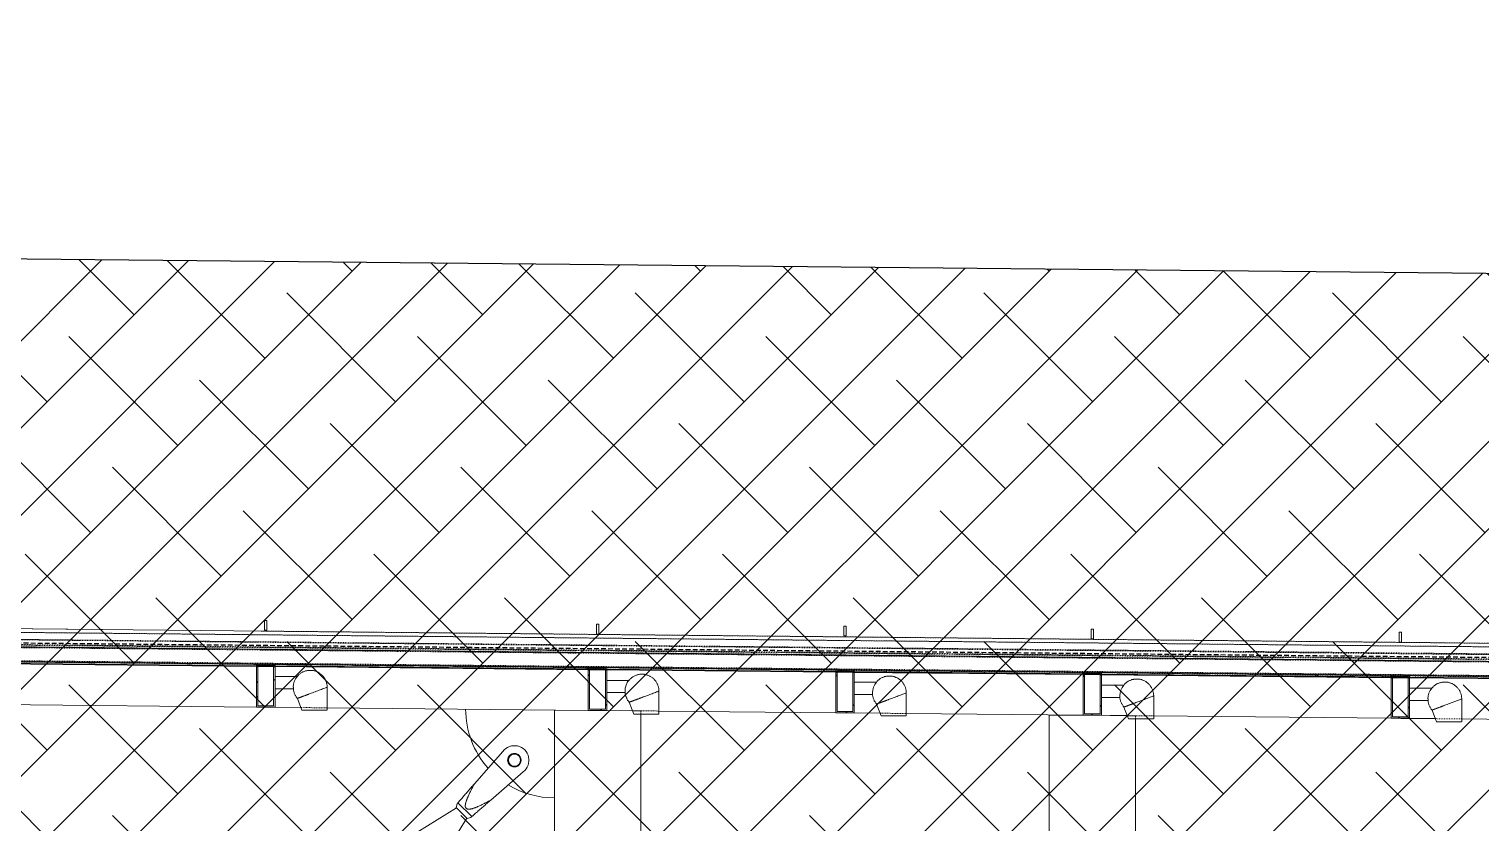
# Model space of a CAD drawing. Header units: millimetres. Extents: x 50357 to 985146, y 723188 to 1803594.
# Drawn here: x 861817 to 873599, y 824604 to 831049 of the extents above; entities that cross this region are included whole.
import ezdxf

# ---------------------------------------------------------------- set-up
doc = ezdxf.new("R2010")
doc.units = ezdxf.units.MM
doc.header["$LTSCALE"] = 3
doc.header["$MEASUREMENT"] = 0
doc.linetypes.add('DASHED', pattern=[19.05, 12.7, -6.35])
doc.linetypes.add('Member Hidden', pattern=[4.5, 2.5, -2])
for name, color, linetype, lineweight, true_color in [('-Surrender Hatch in Pink', 7, 'Continuous', 40, 0xffc2c2), ('A-GENM', 7, 'Continuous', 13, 0x6e6e6e), ('ADS280__', 7, 'Continuous', 13, 0x6e6e6e), ('ADS280_B', 7, 'Member Hidden', 13, 0x6e6e6e), ('ADS280_BSteel', 7, 'Continuous', 13, 0x6e6e6e), ('ADS280_H', 7, 'Member Hidden', 13, 0x6e6e6e), ('ADS280_S', 7, 'Continuous', 13, 0x6e6e6e), ('E-ELEC-EQPM', 7, 'Continuous', 13, 0x6e6e6e)]:
    doc.layers.add(name, color=color, linetype=linetype, lineweight=lineweight, true_color=true_color)
doc.layers.add('00-TITLEBOX', color=7, linetype='Continuous')
doc.layers.add('Hatch (CARR)', color=8, linetype='Continuous', lineweight=35)
pattern_1 = [(45, (162427.4, 13871), (-251.4472, 251.4472), []), (45, (162427.4, 14252), (-251.4472, 251.4472), [])]

# ---------------------------------------------------------------- blocks, each defined once
blk = doc.blocks.new('Downlight Group - Downlight Group-2491324-SEC A')
at = {"layer": 'E-ELEC-EQPM'}
for p, q in [((93409, 27557), (93389, 27557)), ((93389, 27546), (93389, 27557)), ((93389, 27477), (93389, 27546)), ((93409, 27477), (93389, 27477)), ((93409, 27557), (93409, 27546)), ((93409, 27546), (93409, 27477)), ((93474, 27002), (93474, 27102)), ((93474, 27102), (93654, 27102)), ((93474, 27002), (93623, 27002)), ((93897, 27015), (93897, 26828)), ((93692, 26828), (93656, 26924)), ((93794, 26828), (93693, 26828)), ((93895, 26828), (93794, 26828))]:
    blk.add_line(p, q, dxfattribs=at)
at = {"layer": 'E-ELEC-EQPM', "flags": 128}
for points in [[(93653, 27102), (93657, 27106), (93661, 27110), (93664, 27114), (93668, 27118), (93673, 27122), (93677, 27125), (93681, 27128), (93686, 27131), (93691, 27134), (93696, 27137), (93701, 27139), (93706, 27141), (93711, 27143), (93716, 27145), (93721, 27147), (93726, 27148), (93732, 27149), (93737, 27150), (93743, 27151), (93748, 27152), (93754, 27152), (93759, 27152), (93765, 27152), (93770, 27152), (93776, 27151), (93781, 27150), (93786, 27150), (93792, 27148), (93797, 27147), (93802, 27145), (93808, 27143), (93813, 27141), (93818, 27139), (93823, 27137), (93827, 27134), (93832, 27131), (93837, 27128), (93841, 27125), (93846, 27122), (93850, 27118), (93854, 27114), (93858, 27111), (93862, 27107), (93865, 27102), (93869, 27098), (93872, 27094), (93875, 27089), (93878, 27084), (93880, 27080), (93883, 27075), (93885, 27070), (93887, 27065), (93889, 27060), (93891, 27054), (93892, 27049), (93894, 27044), (93895, 27038), (93896, 27033), (93896, 27027), (93897, 27022), (93897, 27016), (93897, 27015)], [(93656, 26924), (93652, 26928), (93649, 26933), (93646, 26937), (93643, 26942), (93640, 26947), (93637, 26951), (93635, 26956), (93633, 26961), (93630, 26967), (93629, 26972), (93627, 26977), (93626, 26982), (93624, 26988), (93623, 26993), (93623, 26999), (93622, 27002)]]:
    blk.add_lwpolyline(points, dxfattribs=at)
at = {"layer": 'E-ELEC-EQPM'}
blk.add_arc((93759, 27015), 137, 140.1454, 180, dxfattribs=at)
blk.add_open_spline([(93623, 27002), (93623, 27005), (93623, 27009), (93623, 27013), (93623, 27015)], degree=3, dxfattribs=at)
for points, knots in [([(93897, 27015), (93897, 27015), (93895, 27014), (93885, 27010), (93870, 27005), (93847, 26996), (93819, 26985), (93790, 26975), (93776, 26969), (93768, 26967)], [-1, -1, -1, -1, -0.861111, -0.722222, -0.583333, -0.444444, -0.222222, -0.111111, 0, 0, 0, 0]), ([(93768, 26967), (93763, 26965), (93756, 26962), (93746, 26958), (93739, 26955), (93732, 26953), (93725, 26950), (93718, 26948), (93712, 26945), (93707, 26944), (93703, 26942), (93699, 26941), (93695, 26939), (93692, 26938), (93687, 26936), (93683, 26934), (93679, 26933), (93676, 26932), (93673, 26931), (93671, 26930), (93668, 26929), (93665, 26928), (93662, 26927), (93659, 26926), (93657, 26925), (93656, 26924), (93656, 26924), (93656, 26924)], [-1, -1, -1, -1, -0.916667, -0.875, -0.833333, -0.791667, -0.75, -0.708333, -0.666667, -0.638889, -0.611111, -0.583333, -0.555556, -0.527778, -0.5, -0.444444, -0.416667, -0.388889, -0.361111, -0.333333, -0.305556, -0.277778, -0.222222, -0.166667, -0.111111, -0.055556, 0, 0, 0, 0])]:
    blk.add_open_spline(points, degree=3, knots=knots, dxfattribs=at)
blk = doc.blocks.new('Hanger Joint Gird 7347 Upper - Hanger Joint Gird 7347 Upper-5195005-SEC A')
at = {"layer": 'A-GENM'}
for start, end in [(180, 221.6546), (238.5817, 270)]:
    blk.add_arc((91041, 26883), 720, start, end, dxfattribs=at)
blk = doc.blocks.new('Hanger Node Gird 8330 - Hanger Node Gird 8330-5172939-SEC A')
at = {"layer": 'A-GENM'}
for p, q in [((89406, 21516), (89582, 21795)), ((89907, 21467), (89582, 21795)), ((89406, 21516), (89843, 21366)), ((89909, 21470), (89841, 21363)), ((89949, 21464), (89865, 21329)), ((89940, 21469), (89909, 21470)), ((89841, 21363), (89856, 21335)), ((90437, 21202), (90129, 21367)), ((90030, 21209), (90313, 21004))]:
    blk.add_line(p, q, dxfattribs=at)
for radius, start, end in [(118, 230.0541, 65.7259), (55, 147.89, 327.89), (48.9, 147.89, 327.89), (55, 327.89, 147.89), (48.9, 327.89, 147.89)]:
    blk.add_arc((90388, 21094), radius, start, end, dxfattribs=at)
for points, knots in [([(89940, 21469), (89940, 21469), (89940, 21469), (89941, 21468), (89942, 21468), (89943, 21467), (89945, 21466), (89947, 21465), (89949, 21464)], [0, 0, 0, 0, 0.166667, 0.333333, 0.5, 0.583333, 0.666667, 1, 1, 1, 1]), ([(89949, 21464), (89955, 21461), (89967, 21454), (89984, 21445), (90002, 21435), (90020, 21426), (90038, 21416), (90062, 21403), (90093, 21387), (90117, 21374), (90129, 21367)], [0, 0, 0, 0, 0.1, 0.2, 0.3, 0.4, 0.5, 0.6, 0.8, 1, 1, 1, 1]), ([(89865, 21329), (89863, 21330), (89861, 21332), (89859, 21333), (89858, 21334), (89857, 21335), (89856, 21335), (89856, 21335), (89856, 21335)], [0, 0, 0, 0, 0.333333, 0.416667, 0.5, 0.666667, 0.833333, 1, 1, 1, 1]), ([(90030, 21209), (90019, 21217), (89996, 21233), (89969, 21254), (89946, 21270), (89930, 21282), (89913, 21294), (89897, 21306), (89881, 21317), (89870, 21325), (89865, 21329)], [0, 0, 0, 0, 0.2, 0.4, 0.5, 0.6, 0.7, 0.8, 0.9, 1, 1, 1, 1]), ([(90129, 21367), (90120, 21370), (90101, 21375), (90073, 21382), (90050, 21388), (90031, 21392), (90019, 21395), (90009, 21396), (90002, 21398), (89996, 21399), (89991, 21399), (89988, 21400), (89984, 21400), (89979, 21401), (89973, 21401), (89967, 21402), (89963, 21402), (89961, 21402), (89959, 21402), (89957, 21402), (89955, 21402), (89951, 21402), (89947, 21402), (89942, 21401), (89937, 21401), (89934, 21400), (89932, 21399), (89930, 21398), (89929, 21397), (89927, 21396), (89925, 21394), (89923, 21391), (89921, 21388), (89919, 21385), (89917, 21381), (89917, 21379), (89916, 21377), (89916, 21375), (89916, 21373), (89916, 21371), (89916, 21367), (89918, 21363), (89920, 21358), (89921, 21354), (89923, 21351), (89924, 21349), (89925, 21347), (89925, 21346), (89926, 21344), (89928, 21340), (89931, 21335), (89935, 21329), (89937, 21325), (89939, 21322), (89941, 21319), (89944, 21315), (89947, 21310), (89951, 21304), (89957, 21297), (89964, 21287), (89976, 21272), (89992, 21253), (90011, 21231), (90023, 21216), (90030, 21209)], [0, 0, 0, 0, 0.066667, 0.133333, 0.2, 0.233333, 0.266667, 0.283333, 0.3, 0.316667, 0.325, 0.333333, 0.341667, 0.35, 0.366667, 0.383333, 0.391667, 0.395833, 0.4, 0.404167, 0.408333, 0.416667, 0.425, 0.433333, 0.45, 0.458333, 0.4625, 0.466667, 0.470833, 0.475, 0.483333, 0.491667, 0.5, 0.508333, 0.516667, 0.525, 0.529167, 0.533333, 0.5375, 0.541667, 0.55, 0.566667, 0.575, 0.583333, 0.591667, 0.595833, 0.6, 0.604167, 0.608333, 0.616667, 0.633333, 0.65, 0.658333, 0.666667, 0.675, 0.683333, 0.7, 0.716667, 0.733333, 0.766667, 0.8, 0.866667, 0.933333, 1, 1, 1, 1])]:
    blk.add_open_spline(points, degree=3, knots=knots, dxfattribs=at)
blk = doc.blocks.new('Built Up Member - S2_BUILT-UP BOX D530xB400xTF30xTW30 THK-4922736-SEC A')
at = {"layer": 'ADS280_B', "linetype": 'Continuous'}
for p, q in [((88624, 26900), (86503, 26920)), ((88985, 26896), (88703, 26899)), ((91316, 26873), (89195, 26894)), ((91676, 26870), (91395, 26872)), ((93324, 26853), (91888, 26868)), ((93685, 26850), (93403, 26853)), ((95331, 26834), (93895, 26848)), ((95690, 26830), (95410, 26833)), ((97831, 26809), (95903, 26828)), ((98190, 26806), (97910, 26808)), ((100331, 26785), (98403, 26804))]:
    blk.add_line(p, q, dxfattribs=at)
at = {"layer": 'ADS280_H'}
for p, q in [((77298, 27541), (104841, 27271)), ((88692, 26899), (88624, 26900)), ((89195, 26894), (88985, 26896)), ((91385, 26872), (91316, 26873)), ((91888, 26868), (91676, 26870)), ((93392, 26853), (93324, 26853)), ((93895, 26848), (93685, 26850)), ((95400, 26833), (95331, 26834)), ((95903, 26828), (95690, 26830)), ((97900, 26809), (97831, 26809)), ((98403, 26804), (98190, 26806))]:
    blk.add_line(p, q, dxfattribs=at)
blk = doc.blocks.new('Built Up Member - S6_BUILT-UP BOX D350xB150xTF11xTW11 THK-V20-SEC A')
at = {"layer": 'ADS280_H', "linetype": 'Continuous'}
h = blk.add_hatch(dxfattribs=at)
h.set_pattern_fill('FP_1', color=256, style=0, pattern_type=2)
h.set_pattern_definition(pattern_1)
h.paths.add_polyline_path([(97981, 26809), (97981, 27159), (97831, 27159), (97831, 26809)], flags=0)
h.paths.add_polyline_path([(97970, 26820), (97842, 26820), (97842, 27148), (97970, 27148), (97970, 26845)], flags=0)
at = {"layer": 'ADS280_S'}
for p, q in [((97981, 27159), (97831, 27159)), ((97831, 27159), (97831, 26809)), ((97842, 27148), (97970, 27148)), ((97842, 26820), (97842, 27148)), ((97970, 27148), (97970, 26820)), ((97981, 27053), (97981, 27159)), ((97981, 26809), (97981, 26953)), ((97831, 26809), (97981, 26809)), ((97970, 26820), (97842, 26820))]:
    blk.add_line(p, q, dxfattribs=at)
blk = doc.blocks.new('Built Up Member - S6_BUILT-UP BOX D350xB150xTF11xTW11 THK-V21-SEC A')
at = {"layer": 'ADS280_H', "linetype": 'Continuous'}
h = blk.add_hatch(dxfattribs=at)
h.set_pattern_fill('FP_1', color=256, style=0, pattern_type=2)
h.set_pattern_definition(pattern_1)
h.paths.add_polyline_path([(95481, 26833), (95481, 27183), (95331, 27183), (95331, 26833)], flags=0)
h.paths.add_polyline_path([(95470, 26844), (95342, 26844), (95342, 27172), (95470, 27172), (95470, 26845)], flags=0)
at = {"layer": 'ADS280_S'}
for p, q in [((95481, 27183), (95331, 27183)), ((95331, 27183), (95331, 26833)), ((95342, 27172), (95470, 27172)), ((95342, 26844), (95342, 27172)), ((95470, 27172), (95470, 26844)), ((95481, 27078), (95481, 27183)), ((95481, 26833), (95481, 26978)), ((95331, 26833), (95481, 26833)), ((95470, 26844), (95342, 26844))]:
    blk.add_line(p, q, dxfattribs=at)
blk = doc.blocks.new('Built Up Member - S6_BUILT-UP BOX D350xB150xTF11xTW11 THK-V22-SEC A')
at = {"layer": 'ADS280_H', "linetype": 'Continuous'}
h = blk.add_hatch(dxfattribs=at)
h.set_pattern_fill('FP_1', color=256, style=0, pattern_type=2)
h.set_pattern_definition(pattern_1)
h.paths.add_polyline_path([(93474, 26853), (93474, 27203), (93324, 27203), (93324, 26853), (93456, 26853)], flags=0)
h.paths.add_polyline_path([(93335, 26864), (93335, 27192), (93463, 27192), (93463, 26864), (93456, 26864)], flags=0)
at = {"layer": 'ADS280_S'}
for p, q in [((93474, 27203), (93324, 27203)), ((93324, 27203), (93324, 26853)), ((93335, 27192), (93463, 27192)), ((93335, 26864), (93335, 27192)), ((93463, 27192), (93463, 26864)), ((93474, 27102), (93474, 27203)), ((93474, 26853), (93474, 27002)), ((93463, 26864), (93335, 26864)), ((93324, 26853), (93474, 26853))]:
    blk.add_line(p, q, dxfattribs=at)
blk = doc.blocks.new('Built Up Member - S6_BUILT-UP BOX D350xB150xTF11xTW11 THK-V23-SEC A')
at = {"layer": 'ADS280_H', "linetype": 'Continuous'}
h = blk.add_hatch(dxfattribs=at)
h.set_pattern_fill('FP_1', color=256, style=0, pattern_type=2)
h.set_pattern_definition(pattern_1)
h.paths.add_polyline_path([(91466, 26872), (91466, 27222), (91316, 27222), (91316, 26872), (91331, 26872)], flags=0)
h.paths.add_polyline_path([(91331, 26883), (91327, 26883), (91327, 27211), (91455, 27211), (91455, 26883)], flags=0)
at = {"layer": 'ADS280_S'}
for p, q in [((91466, 27222), (91316, 27222)), ((91316, 27222), (91316, 26872)), ((91466, 27117), (91466, 27222)), ((91327, 27211), (91455, 27211)), ((91327, 26883), (91327, 27211)), ((91455, 27211), (91455, 26883)), ((91466, 26872), (91466, 27017)), ((91316, 26872), (91466, 26872)), ((91455, 26883), (91327, 26883))]:
    blk.add_line(p, q, dxfattribs=at)
blk = doc.blocks.new('Built Up Member - S6_BUILT-UP BOX D350xB150xTF11xTW11 THK-V24-SEC A')
at = {"layer": 'ADS280_H', "linetype": 'Continuous'}
h = blk.add_hatch(dxfattribs=at)
h.set_pattern_fill('FP_1', color=256, style=0, pattern_type=2)
h.set_pattern_definition(pattern_1)
h.paths.add_polyline_path([(88774, 26899), (88774, 27249), (88624, 27249), (88624, 26899)], flags=0)
h.paths.add_polyline_path([(88635, 26910), (88635, 27238), (88763, 27238), (88763, 26910)], flags=0)
at = {"layer": 'ADS280_S'}
for p, q in [((88774, 27249), (88624, 27249)), ((88624, 27249), (88624, 26899)), ((88635, 27238), (88763, 27238)), ((88635, 26910), (88635, 27238)), ((88763, 27238), (88763, 26910)), ((88774, 27148), (88774, 27249)), ((88774, 26899), (88774, 27048)), ((88624, 26899), (88774, 26899)), ((88763, 26910), (88635, 26910))]:
    blk.add_line(p, q, dxfattribs=at)
blk = doc.blocks.new('PFC-Parallel Flange Channels - CHANNEL 250x180x10-4922616-SEC A')
at = {"layer": 'ADS280_H'}
blk.add_line((74831, 27395), (100928, 27133), dxfattribs=at)
blk = doc.blocks.new('Rectangular Hollow Sections - RHS120x60x5-4751565-SEC A')
at = {"layer": 'ADS280_H'}
for p, q in [((104832, 27210), (77032, 27482)), ((77032, 27477), (104832, 27205)), ((77031, 27367), (104830, 27095)), ((81482, 27319), (104830, 27090))]:
    blk.add_line(p, q, dxfattribs=at)
blk = doc.blocks.new('Rectangular Hollow Sections - RHS140x80x5-4751566-SEC A')
at = {"layer": 'ADS280_H'}
blk.add_line((77032, 27497), (104832, 27225), dxfattribs=at)

msp = doc.modelspace()

# ---------------------------------------------------------------- hatches: boundary and pattern name
at = {"layer": 'Hatch (CARR)'}
h = msp.add_hatch(dxfattribs=at)
h.set_pattern_fill('ANSI38', color=256, scale=4000)
edge = h.paths.add_edge_path()
edge.add_arc((901797.5377, 767882.7787), 65692.9869, 89.447631451, 111.454694143)
edge.add_line((877769.3162, 829023.7069), (843903.652, 829356.155))
edge.add_line((843903.652, 829356.155), (843838.7661, 822738.7897))
edge.add_line((843838.7661, 822738.7897), (855789.2784, 822621.4755))
edge.add_line((855789.2784, 822621.4755), (861630.5158, 818523.1211))
edge.add_line((861630.5158, 818523.1211), (861630.4904, 817844.936))
edge.add_line((861630.4904, 817844.936), (860370.6117, 817844.936))
edge.add_line((860370.6117, 817844.936), (856170.6117, 815594.936))
edge.add_line((856170.6117, 815594.936), (854950.6117, 815594.936))
edge.add_line((854950.6117, 815594.936), (854390.6117, 815294.936))
edge.add_line((854390.6117, 815294.936), (844469.3201, 815294.936))
edge.add_line((844469.3201, 815294.936), (844469.3201, 810194.936))
edge.add_line((844469.3201, 810194.936), (868430.8636, 810194.936))
edge.add_line((868430.8636, 810194.936), (868430.8636, 812102.6672))
edge.add_line((868430.8636, 812102.6672), (875730.6511, 815683.6405))
edge.add_line((875730.6511, 815683.6405), (902430.851, 815683.6405))
edge.add_line((902430.851, 815683.6405), (902430.851, 833572.7128))

# ---------------------------------------------------------------- linework, layer by layer
at = {"layer": '-Surrender Hatch in Pink', "const_width": 0.5}
msp.add_lwpolyline([(843838.7661, 837401.5296), (871370.0782, 837401.5296), (871995.0782, 835684.3562), (873245.0782, 839118.703), (873870.0782, 837401.5296), (893795.4554, 837401.5296), (893795.4554, 833086.5762, 0.0631691953), (877769.3162, 829023.7069), (843903.652, 829356.155), (843838.7661, 822738.7897)], format="xyb", dxfattribs=at)
at = {"layer": '00-TITLEBOX'}
msp.add_lwpolyline([(902430.851, 833572.7128, 0.0963201508), (877769.3162, 829023.7069), (843903.652, 829356.155), (843838.7661, 822738.7897), (855789.2784, 822621.4755), (861630.5158, 818523.1211), (861630.4904, 817844.936), (860370.6117, 817844.936), (856170.6117, 815594.936), (854950.6117, 815594.936), (854390.6117, 815294.936), (844469.3201, 815294.936), (844469.3201, 810194.936), (868430.8636, 810194.936), (868430.8636, 812102.6672), (875730.6511, 815683.6405), (902430.851, 815683.6405)], format="xyb", close=True, dxfattribs=at)
at = {"layer": 'ADS280__'}
for p, q in [((863663.184, 825878.549), (861120.4552, 825904.0611)), ((861120.4552, 825901.0611), (863663.184, 825875.549)), ((863802.184, 825877.1544), (863674.184, 825878.4386)), ((863674.184, 825875.4386), (863802.184, 825874.1544)), ((866355.8636, 825851.5325), (863813.184, 825877.044)), ((863813.184, 825874.044), (866355.8636, 825848.5325)), ((866494.8636, 825850.1378), (866366.8636, 825851.4221)), ((866366.8636, 825848.4221), (866494.8636, 825847.1378)), ((868363.1819, 825831.3924), (866505.8636, 825850.0275)), ((866505.8636, 825847.0275), (868363.1819, 825828.3924)), ((868502.1819, 825829.9977), (868374.1819, 825831.282)), ((868374.1819, 825828.282), (868502.1819, 825826.9977)), ((870370.4552, 825811.2527), (868513.1819, 825829.8874)), ((868513.1819, 825826.8874), (870370.4552, 825808.2527)), ((870509.4552, 825809.8581), (870381.4552, 825811.1424)), ((870381.4552, 825808.1424), (870509.4552, 825806.8581)), ((872870.4552, 825786.1694), (870520.4552, 825809.7477)), ((870520.4552, 825806.7477), (872870.4552, 825783.1694)), ((873009.4552, 825784.7748), (872881.4552, 825786.059)), ((872881.4552, 825783.059), (873009.4552, 825781.7748)), ((875370.4552, 825761.0861), (873020.4552, 825784.6644)), ((873020.4552, 825781.6644), (875370.4552, 825758.0861))]:
    msp.add_line(p, q, dxfattribs=at)
at = {"layer": 'ADS280_BSteel'}
for p, q in [((852071.2127, 826276.6777), (862413.1178, 826174.3585)), ((863663.184, 825880.5988), (861120.4552, 825905.5476)), ((863802.184, 825879.2349), (863674.184, 825880.4908)), ((866355.8636, 825854.1786), (863813.184, 825879.127)), ((866494.8636, 825852.8147), (866366.8636, 825854.0707)), ((868363.1819, 825834.4831), (866505.8636, 825852.7068)), ((868502.1819, 825833.1192), (868374.1819, 825834.3751)), ((870370.4552, 825814.788), (868513.1819, 825833.0113)), ((870509.4552, 825813.4242), (870381.4552, 825814.6801)), ((872870.4552, 825790.2584), (870520.4552, 825813.3162)), ((873009.4552, 825788.8945), (872881.4552, 825790.1504)), ((875370.4552, 825765.7287), (873020.4552, 825788.7866)), ((866355.8636, 825518.0772), (866080.8636, 825520.7737)), ((866080.8636, 819020.4736), (866080.8636, 825520.7737)), ((866715.0856, 825514.5549), (866434.6238, 825517.305)), ((866780.8636, 819344.936), (866780.8636, 825488.1593)), ((870095.4552, 825480.2465), (870214.0186, 825480.2465)), ((870095.4552, 820744.936), (870095.4552, 825480.2465)), ((870370.4552, 825478.7126), (870214.0186, 825480.2465)), ((870729.6772, 825475.1903), (870449.2155, 825477.9403)), ((870795.4552, 820744.936), (870795.4552, 825448.7947))]:
    msp.add_line(p, q, dxfattribs=at)
at = {"layer": 'ADS280_H'}
for p, q in [((879871.9389, 825908.6923), (849869.3162, 826210.3226)), ((858714.442, 826180.6672), (879871.6721, 825973.0756)), ((863702.1281, 826161.6055), (879871.1521, 826001.6349)), ((879864.6759, 825854.6918), (852069.7584, 826129.6849)), ((879871.1114, 825874.5731), (852071.8505, 826147.4289)), ((855420.7119, 825974.5027), (879870.1294, 825728.7014)), ((863674.1344, 825880.4913), (863663.2336, 825880.5983)), ((863813.1344, 825879.1275), (863802.2336, 825879.2344)), ((866366.814, 825854.0711), (866355.9132, 825854.1781)), ((866505.814, 825852.7073), (866494.9132, 825852.8142)), ((868374.1323, 825834.3756), (868363.2315, 825834.4826)), ((868513.1323, 825833.0118), (868502.2315, 825833.1187)), ((870381.4056, 825814.6806), (870370.5048, 825814.7875)), ((870520.4056, 825813.3167), (870509.5048, 825813.4237)), ((872881.4056, 825790.1509), (872870.5048, 825790.2579)), ((873020.4056, 825788.7871), (873009.5048, 825788.894)), ((866424.505, 825517.4042), (866355.9132, 825518.0768)), ((866780.8636, 825513.91), (866715.1352, 825514.5544)), ((866780.8636, 825488.2089), (866780.8636, 825513.91)), ((870439.0967, 825478.0395), (870370.5048, 825478.7121)), ((870795.4552, 825474.5453), (870729.7268, 825475.1898)), ((870795.4552, 825448.8443), (870795.4552, 825474.5453))]:
    msp.add_line(p, q, dxfattribs=at)
at = {"layer": 'ADS280_H', "linetype": 'DASHED', "lineweight": 25}
for p, q in [((879870.4552, 825885.436), (849870.4552, 826179.9359)), ((863674.1344, 825878.4391), (863663.2336, 825878.5485)), ((863663.2336, 825875.5485), (863674.1344, 825875.4391)), ((863813.1344, 825877.0445), (863802.2336, 825877.1539)), ((863802.2336, 825874.1539), (863813.1344, 825874.0445)), ((866366.814, 825851.4226), (866355.9132, 825851.532)), ((866355.9132, 825848.532), (866366.814, 825848.4226)), ((866505.814, 825850.028), (866494.9132, 825850.1373)), ((866494.9132, 825847.1373), (866505.814, 825847.028)), ((868374.1323, 825831.2825), (868363.2315, 825831.3919)), ((868363.2315, 825828.3919), (868374.1323, 825828.2825)), ((868513.1323, 825829.8879), (868502.2315, 825829.9972)), ((868502.2315, 825826.9972), (868513.1323, 825826.8879)), ((870381.4056, 825811.1429), (870370.5048, 825811.2522)), ((870370.5048, 825808.2522), (870381.4056, 825808.1429)), ((870520.4056, 825809.7482), (870509.5048, 825809.8576)), ((870509.5048, 825806.8576), (870520.4056, 825806.7482)), ((872881.4056, 825786.0595), (872870.5048, 825786.1689)), ((872870.5048, 825783.1689), (872881.4056, 825783.0595)), ((873020.4056, 825784.6649), (873009.5048, 825784.7743)), ((873009.5048, 825781.7743), (873020.4056, 825781.6649))]:
    msp.add_line(p, q, dxfattribs=at)
at = {"layer": 'ADS280_S'}
for p, q in [((879870.4552, 826002.936), (849870.4732, 826297.4359)), ((849870.4732, 826267.4359), (879870.4552, 825972.936))]:
    msp.add_line(p, q, dxfattribs=at)

# ---------------------------------------------------------------- block references
at = {"layer": 'A-GENM'}
msp.add_blockref('Hanger Joint Gird 7347 Upper - Hanger Joint Gird 7347 Upper-5195005-SEC A', (775039.4296, 798644.936), dxfattribs=at)
at = {"layer": 'A-GENM', "rotation": 77.11000000000205}
msp.add_blockref('Hanger Node Gird 8330 - Hanger Node Gird 8330-5172939-SEC A', (866155.0955, 732297.8865), dxfattribs=at)
at = {"layer": 'ADS280_BSteel', "linetype": 'Member Hidden'}
for name in ['Built Up Member - S2_BUILT-UP BOX D530xB400xTF30xTW30 THK-4922736-SEC A', 'PFC-Parallel Flange Channels - CHANNEL 250x180x10-4922616-SEC A', 'Rectangular Hollow Sections - RHS120x60x5-4751565-SEC A', 'Rectangular Hollow Sections - RHS140x80x5-4751566-SEC A', 'Built Up Member - S6_BUILT-UP BOX D350xB150xTF11xTW11 THK-V24-SEC A', 'Built Up Member - S6_BUILT-UP BOX D350xB150xTF11xTW11 THK-V23-SEC A', 'Built Up Member - S6_BUILT-UP BOX D350xB150xTF11xTW11 THK-V22-SEC A', 'Built Up Member - S6_BUILT-UP BOX D350xB150xTF11xTW11 THK-V21-SEC A', 'Built Up Member - S6_BUILT-UP BOX D350xB150xTF11xTW11 THK-V20-SEC A']:
    msp.add_blockref(name, (775039.4296, 798644.936), dxfattribs=at)
at = {"layer": 'E-ELEC-EQPM'}
for p in [(770339.4317, 798691.0213), (773032.1113, 798659.9256), (775039.4296, 798644.936), (777046.7029, 798620.5609), (779546.7029, 798596.0474)]:
    msp.add_blockref('Downlight Group - Downlight Group-2491324-SEC A', p, dxfattribs=at)

doc.saveas('drawing.dxf')
